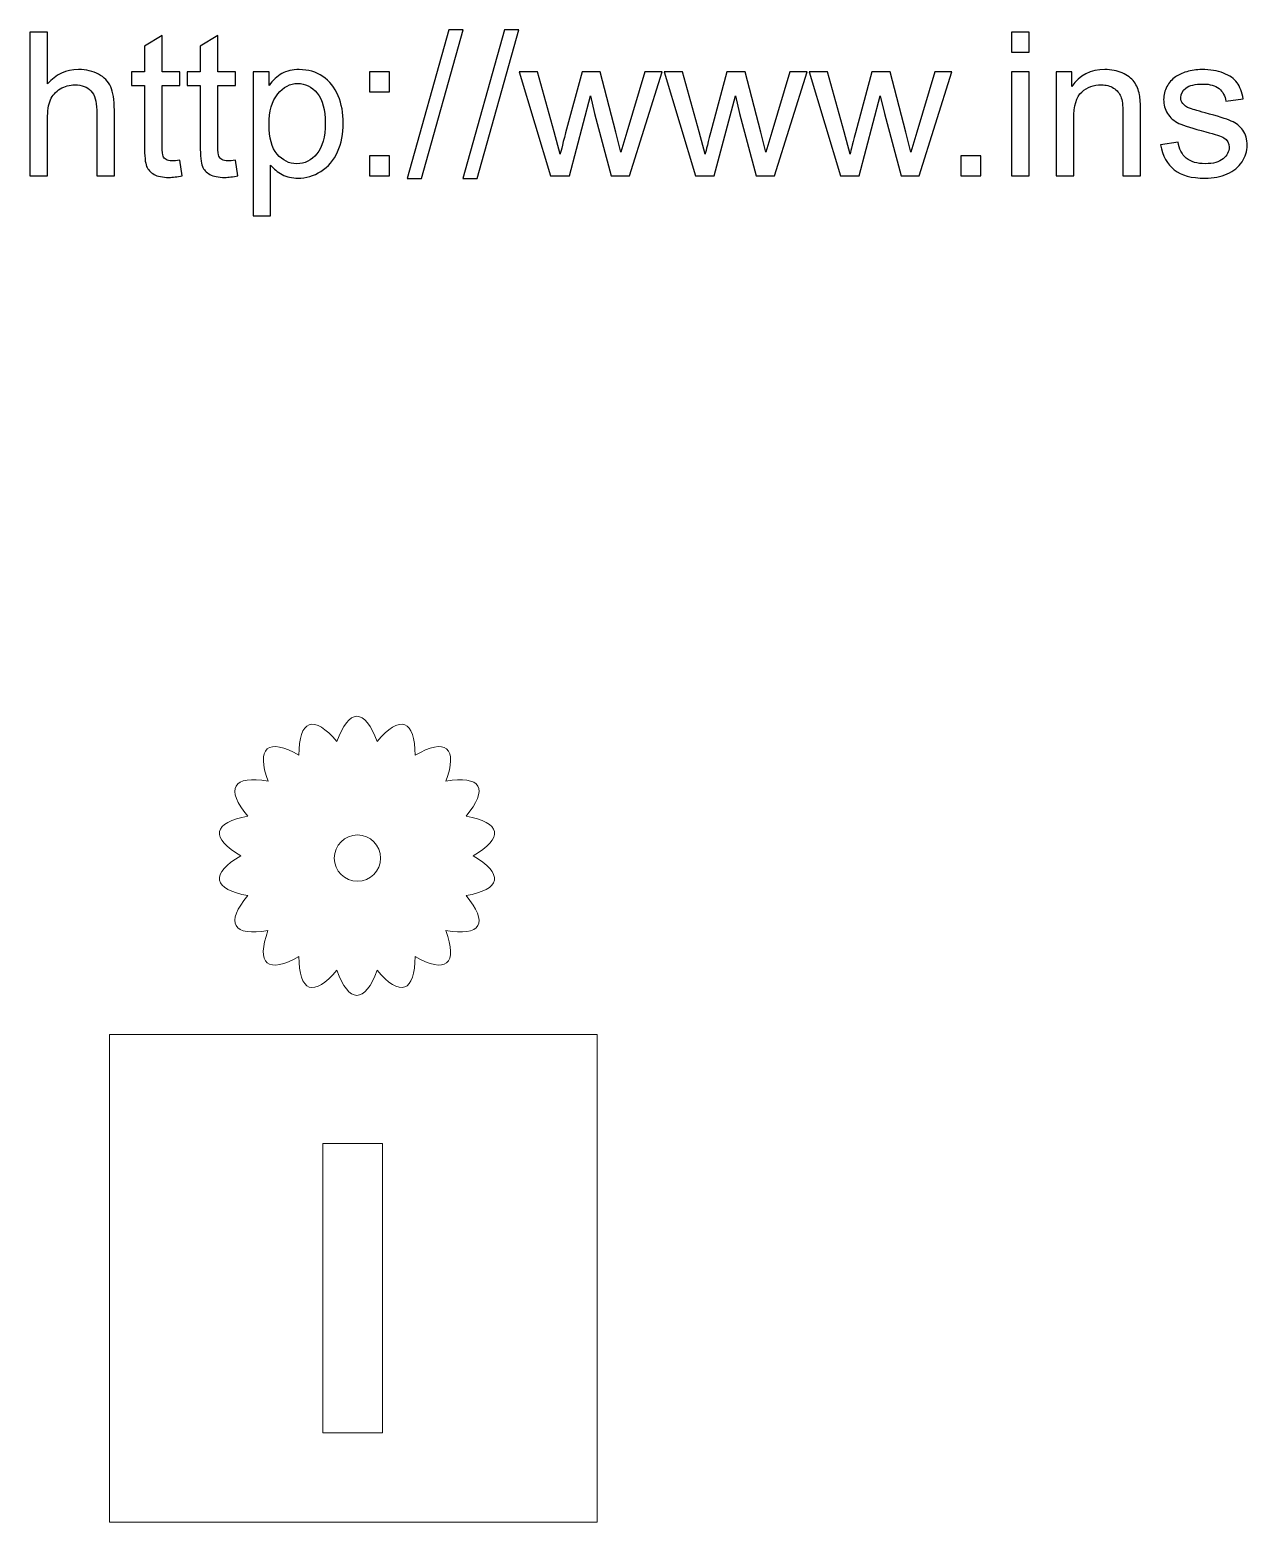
# Model space of a CAD drawing. Header units: centimetres. Extents: x -18.2 to 12.4, y -7.9 to 11.
# Drawn here: x -10.7 to -3.48, y 2.2 to 11.05 of the extents above; entities that cross this region are included whole.
import ezdxf

# ---------------------------------------------------------------- set-up
doc = ezdxf.new("R2010")
doc.units = ezdxf.units.CM
doc.header["$MEASUREMENT"] = 0
doc.layers.add('layer 1', color=7, linetype='Continuous')

msp = doc.modelspace()

# ---------------------------------------------------------------- linework, layer by layer
at = {"layer": 'layer 1', "color": 250}
for points, knots in [([(-10.69903, 10.18155), (-10.69903, 10.18155), (-10.69903, 11.03422), (-10.69903, 11.03422), (-10.69903, 11.03422), (-10.69903, 11.03422), (-10.59423, 11.03422), (-10.59423, 11.03422), (-10.59423, 11.03422), (-10.59423, 11.03422), (-10.59423, 10.72737), (-10.59423, 10.72737), (-10.59423, 10.72737), (-10.54561, 10.78433), (-10.48428, 10.81272), (-10.41005, 10.81272), (-10.41005, 10.81272), (-10.36459, 10.81272), (-10.3251, 10.80378), (-10.29135, 10.78572), (-10.29135, 10.78572), (-10.25781, 10.76766), (-10.23379, 10.74285), (-10.21931, 10.71109), (-10.21931, 10.71109), (-10.20482, 10.67934), (-10.19767, 10.63309), (-10.19767, 10.57275), (-10.19767, 10.57275), (-10.19767, 10.57275), (-10.19767, 10.18155), (-10.19767, 10.18155), (-10.19767, 10.18155), (-10.19767, 10.18155), (-10.30247, 10.18155), (-10.30247, 10.18155), (-10.30247, 10.18155), (-10.30247, 10.18155), (-10.30247, 10.57236), (-10.30247, 10.57236), (-10.30247, 10.57236), (-10.30247, 10.62456), (-10.31378, 10.66267), (-10.33621, 10.68648), (-10.33621, 10.68648), (-10.35884, 10.7103), (-10.39059, 10.72221), (-10.43188, 10.72221), (-10.43188, 10.72221), (-10.46264, 10.72221), (-10.49162, 10.71427), (-10.51881, 10.69819), (-10.51881, 10.69819), (-10.546, 10.68212), (-10.56526, 10.66028), (-10.57697, 10.6327), (-10.57697, 10.6327), (-10.58848, 10.6053), (-10.59423, 10.5674), (-10.59423, 10.51897), (-10.59423, 10.51897), (-10.59423, 10.51897), (-10.59423, 10.18155), (-10.59423, 10.18155), (-10.59423, 10.18155), (-10.59423, 10.18155), (-10.69903, 10.18155), (-10.69903, 10.18155)], [0, 0, 0, 0, 0.0555556, 0.0555556, 0.0555556, 0.0555556, 0.1111111, 0.1111111, 0.1111111, 0.1111111, 0.1666667, 0.1666667, 0.1666667, 0.1666667, 0.2222222, 0.2222222, 0.2222222, 0.2222222, 0.2777778, 0.2777778, 0.2777778, 0.2777778, 0.3333333, 0.3333333, 0.3333333, 0.3333333, 0.3888889, 0.3888889, 0.3888889, 0.3888889, 0.4444444, 0.4444444, 0.4444444, 0.4444444, 0.5, 0.5, 0.5, 0.5, 0.5555556, 0.5555556, 0.5555556, 0.5555556, 0.6111111, 0.6111111, 0.6111111, 0.6111111, 0.6666667, 0.6666667, 0.6666667, 0.6666667, 0.7222222, 0.7222222, 0.7222222, 0.7222222, 0.7777778, 0.7777778, 0.7777778, 0.7777778, 0.8333333, 0.8333333, 0.8333333, 0.8333333, 0.8888889, 0.8888889, 0.8888889, 0.8888889, 1, 1, 1, 1]), ([(-9.80924, 10.27503), (-9.80924, 10.27503), (-9.79495, 10.18254), (-9.79495, 10.18254), (-9.79495, 10.18254), (-9.82433, 10.17639), (-9.85073, 10.17321), (-9.87375, 10.17321), (-9.87375, 10.17321), (-9.91166, 10.17321), (-9.94103, 10.17917), (-9.96207, 10.19128), (-9.96207, 10.19128), (-9.98291, 10.20338), (-9.9976, 10.21906), (-10.00614, 10.23871), (-10.00614, 10.23871), (-10.01467, 10.25836), (-10.01884, 10.29965), (-10.01884, 10.36256), (-10.01884, 10.36256), (-10.01884, 10.36256), (-10.01884, 10.71864), (-10.01884, 10.71864), (-10.01884, 10.71864), (-10.01884, 10.71864), (-10.09625, 10.71864), (-10.09625, 10.71864), (-10.09625, 10.71864), (-10.09625, 10.71864), (-10.09625, 10.79962), (-10.09625, 10.79962), (-10.09625, 10.79962), (-10.09625, 10.79962), (-10.01884, 10.79962), (-10.01884, 10.79962), (-10.01884, 10.79962), (-10.01884, 10.79962), (-10.01884, 10.95245), (-10.01884, 10.95245), (-10.01884, 10.95245), (-10.01884, 10.95245), (-9.91404, 11.01536), (-9.91404, 11.01536), (-9.91404, 11.01536), (-9.91404, 11.01536), (-9.91404, 10.79962), (-9.91404, 10.79962), (-9.91404, 10.79962), (-9.91404, 10.79962), (-9.80924, 10.79962), (-9.80924, 10.79962), (-9.80924, 10.79962), (-9.80924, 10.79962), (-9.80924, 10.71864), (-9.80924, 10.71864), (-9.80924, 10.71864), (-9.80924, 10.71864), (-9.91404, 10.71864), (-9.91404, 10.71864), (-9.91404, 10.71864), (-9.91404, 10.71864), (-9.91404, 10.35661), (-9.91404, 10.35661), (-9.91404, 10.35661), (-9.91404, 10.32664), (-9.91225, 10.30739), (-9.90848, 10.29885), (-9.90848, 10.29885), (-9.90491, 10.29032), (-9.89896, 10.28357), (-9.89062, 10.27841), (-9.89062, 10.27841), (-9.88228, 10.27345), (-9.87038, 10.27087), (-9.85489, 10.27087), (-9.85489, 10.27087), (-9.84338, 10.27087), (-9.8281, 10.27226), (-9.80924, 10.27503)], [0, 0, 0, 0, 0.047619, 0.047619, 0.047619, 0.047619, 0.0952381, 0.0952381, 0.0952381, 0.0952381, 0.1428571, 0.1428571, 0.1428571, 0.1428571, 0.1904762, 0.1904762, 0.1904762, 0.1904762, 0.2380952, 0.2380952, 0.2380952, 0.2380952, 0.2857143, 0.2857143, 0.2857143, 0.2857143, 0.3333333, 0.3333333, 0.3333333, 0.3333333, 0.3809524, 0.3809524, 0.3809524, 0.3809524, 0.4285714, 0.4285714, 0.4285714, 0.4285714, 0.4761905, 0.4761905, 0.4761905, 0.4761905, 0.5238095, 0.5238095, 0.5238095, 0.5238095, 0.5714286, 0.5714286, 0.5714286, 0.5714286, 0.6190476, 0.6190476, 0.6190476, 0.6190476, 0.6666667, 0.6666667, 0.6666667, 0.6666667, 0.7142857, 0.7142857, 0.7142857, 0.7142857, 0.7619048, 0.7619048, 0.7619048, 0.7619048, 0.8095238, 0.8095238, 0.8095238, 0.8095238, 0.8571429, 0.8571429, 0.8571429, 0.8571429, 0.9047619, 0.9047619, 0.9047619, 0.9047619, 1, 1, 1, 1]), ([(-9.47837, 10.27503), (-9.47837, 10.27503), (-9.46408, 10.18254), (-9.46408, 10.18254), (-9.46408, 10.18254), (-9.49346, 10.17639), (-9.51986, 10.17321), (-9.54288, 10.17321), (-9.54288, 10.17321), (-9.58079, 10.17321), (-9.61016, 10.17917), (-9.6312, 10.19128), (-9.6312, 10.19128), (-9.65204, 10.20338), (-9.66673, 10.21906), (-9.67527, 10.23871), (-9.67527, 10.23871), (-9.6838, 10.25836), (-9.68797, 10.29965), (-9.68797, 10.36256), (-9.68797, 10.36256), (-9.68797, 10.36256), (-9.68797, 10.71864), (-9.68797, 10.71864), (-9.68797, 10.71864), (-9.68797, 10.71864), (-9.76538, 10.71864), (-9.76538, 10.71864), (-9.76538, 10.71864), (-9.76538, 10.71864), (-9.76538, 10.79962), (-9.76538, 10.79962), (-9.76538, 10.79962), (-9.76538, 10.79962), (-9.68797, 10.79962), (-9.68797, 10.79962), (-9.68797, 10.79962), (-9.68797, 10.79962), (-9.68797, 10.95245), (-9.68797, 10.95245), (-9.68797, 10.95245), (-9.68797, 10.95245), (-9.58317, 11.01536), (-9.58317, 11.01536), (-9.58317, 11.01536), (-9.58317, 11.01536), (-9.58317, 10.79962), (-9.58317, 10.79962), (-9.58317, 10.79962), (-9.58317, 10.79962), (-9.47837, 10.79962), (-9.47837, 10.79962), (-9.47837, 10.79962), (-9.47837, 10.79962), (-9.47837, 10.71864), (-9.47837, 10.71864), (-9.47837, 10.71864), (-9.47837, 10.71864), (-9.58317, 10.71864), (-9.58317, 10.71864), (-9.58317, 10.71864), (-9.58317, 10.71864), (-9.58317, 10.35661), (-9.58317, 10.35661), (-9.58317, 10.35661), (-9.58317, 10.32664), (-9.58138, 10.30739), (-9.57761, 10.29885), (-9.57761, 10.29885), (-9.57404, 10.29032), (-9.56809, 10.28357), (-9.55975, 10.27841), (-9.55975, 10.27841), (-9.55141, 10.27345), (-9.53951, 10.27087), (-9.52402, 10.27087), (-9.52402, 10.27087), (-9.51251, 10.27087), (-9.49723, 10.27226), (-9.47837, 10.27503)], [0, 0, 0, 0, 0.047619, 0.047619, 0.047619, 0.047619, 0.0952381, 0.0952381, 0.0952381, 0.0952381, 0.1428571, 0.1428571, 0.1428571, 0.1428571, 0.1904762, 0.1904762, 0.1904762, 0.1904762, 0.2380952, 0.2380952, 0.2380952, 0.2380952, 0.2857143, 0.2857143, 0.2857143, 0.2857143, 0.3333333, 0.3333333, 0.3333333, 0.3333333, 0.3809524, 0.3809524, 0.3809524, 0.3809524, 0.4285714, 0.4285714, 0.4285714, 0.4285714, 0.4761905, 0.4761905, 0.4761905, 0.4761905, 0.5238095, 0.5238095, 0.5238095, 0.5238095, 0.5714286, 0.5714286, 0.5714286, 0.5714286, 0.6190476, 0.6190476, 0.6190476, 0.6190476, 0.6666667, 0.6666667, 0.6666667, 0.6666667, 0.7142857, 0.7142857, 0.7142857, 0.7142857, 0.7619048, 0.7619048, 0.7619048, 0.7619048, 0.8095238, 0.8095238, 0.8095238, 0.8095238, 0.8571429, 0.8571429, 0.8571429, 0.8571429, 0.9047619, 0.9047619, 0.9047619, 0.9047619, 1, 1, 1, 1]), ([(-8.46036, 10.16726), (-8.46036, 10.16726), (-8.21266, 11.04851), (-8.21266, 11.04851), (-8.21266, 11.04851), (-8.21266, 11.04851), (-8.1283, 11.04851), (-8.1283, 11.04851), (-8.1283, 11.04851), (-8.1283, 11.04851), (-8.37601, 10.16726), (-8.37601, 10.16726), (-8.37601, 10.16726), (-8.37601, 10.16726), (-8.46036, 10.16726), (-8.46036, 10.16726)], [0, 0, 0, 0, 0.2, 0.2, 0.2, 0.2, 0.4, 0.4, 0.4, 0.4, 0.6, 0.6, 0.6, 0.6, 1, 1, 1, 1]), ([(-8.12949, 10.16726), (-8.12949, 10.16726), (-7.88179, 11.04851), (-7.88179, 11.04851), (-7.88179, 11.04851), (-7.88179, 11.04851), (-7.79743, 11.04851), (-7.79743, 11.04851), (-7.79743, 11.04851), (-7.79743, 11.04851), (-8.04514, 10.16726), (-8.04514, 10.16726), (-8.04514, 10.16726), (-8.04514, 10.16726), (-8.12949, 10.16726), (-8.12949, 10.16726)], [0, 0, 0, 0, 0.2, 0.2, 0.2, 0.2, 0.4, 0.4, 0.4, 0.4, 0.6, 0.6, 0.6, 0.6, 1, 1, 1, 1]), ([(-4.87481, 10.91513), (-4.87481, 10.91513), (-4.87481, 11.03422), (-4.87481, 11.03422), (-4.87481, 11.03422), (-4.87481, 11.03422), (-4.77001, 11.03422), (-4.77001, 11.03422), (-4.77001, 11.03422), (-4.77001, 11.03422), (-4.77001, 10.91513), (-4.77001, 10.91513), (-4.77001, 10.91513), (-4.77001, 10.91513), (-4.87481, 10.91513), (-4.87481, 10.91513)], [0, 0, 0, 0, 0.2, 0.2, 0.2, 0.2, 0.4, 0.4, 0.4, 0.4, 0.6, 0.6, 0.6, 0.6, 1, 1, 1, 1]), ([(-9.37496, 9.94456), (-9.37496, 9.94456), (-9.37496, 10.79962), (-9.37496, 10.79962), (-9.37496, 10.79962), (-9.37496, 10.79962), (-9.27969, 10.79962), (-9.27969, 10.79962), (-9.27969, 10.79962), (-9.27969, 10.79962), (-9.27969, 10.71844), (-9.27969, 10.71844), (-9.27969, 10.71844), (-9.25726, 10.7498), (-9.23186, 10.77342), (-9.20348, 10.7891), (-9.20348, 10.7891), (-9.17529, 10.80478), (-9.14095, 10.81272), (-9.10066, 10.81272), (-9.10066, 10.81272), (-9.04787, 10.81272), (-9.00142, 10.79922), (-8.96113, 10.77203), (-8.96113, 10.77203), (-8.92084, 10.74503), (-8.89047, 10.70673), (-8.86983, 10.65751), (-8.86983, 10.65751), (-8.84939, 10.60808), (-8.83907, 10.5541), (-8.83907, 10.49515), (-8.83907, 10.49515), (-8.83907, 10.43223), (-8.85038, 10.37546), (-8.87301, 10.32485), (-8.87301, 10.32485), (-8.89563, 10.27444), (-8.92858, 10.23574), (-8.97185, 10.20874), (-8.97185, 10.20874), (-9.01492, 10.18195), (-9.06037, 10.16845), (-9.10801, 10.16845), (-9.10801, 10.16845), (-9.14294, 10.16845), (-9.1743, 10.17579), (-9.20189, 10.19048), (-9.20189, 10.19048), (-9.22967, 10.20517), (-9.2523, 10.22363), (-9.27016, 10.24606), (-9.27016, 10.24606), (-9.27016, 10.24606), (-9.27016, 9.94456), (-9.27016, 9.94456), (-9.27016, 9.94456), (-9.27016, 9.94456), (-9.37496, 9.94456), (-9.37496, 9.94456)], [0, 0, 0, 0, 0.0625, 0.0625, 0.0625, 0.0625, 0.125, 0.125, 0.125, 0.125, 0.1875, 0.1875, 0.1875, 0.1875, 0.25, 0.25, 0.25, 0.25, 0.3125, 0.3125, 0.3125, 0.3125, 0.375, 0.375, 0.375, 0.375, 0.4375, 0.4375, 0.4375, 0.4375, 0.5, 0.5, 0.5, 0.5, 0.5625, 0.5625, 0.5625, 0.5625, 0.625, 0.625, 0.625, 0.625, 0.6875, 0.6875, 0.6875, 0.6875, 0.75, 0.75, 0.75, 0.75, 0.8125, 0.8125, 0.8125, 0.8125, 0.875, 0.875, 0.875, 0.875, 1, 1, 1, 1]), ([(-4.61024, 10.18155), (-4.61024, 10.18155), (-4.61024, 10.79962), (-4.61024, 10.79962), (-4.61024, 10.79962), (-4.61024, 10.79962), (-4.51616, 10.79962), (-4.51616, 10.79962), (-4.51616, 10.79962), (-4.51616, 10.79962), (-4.51616, 10.71189), (-4.51616, 10.71189), (-4.51616, 10.71189), (-4.47091, 10.77917), (-4.40541, 10.81272), (-4.31987, 10.81272), (-4.31987, 10.81272), (-4.28255, 10.81272), (-4.24841, 10.80597), (-4.21725, 10.79267), (-4.21725, 10.79267), (-4.18609, 10.77937), (-4.16267, 10.76171), (-4.14719, 10.74007), (-4.14719, 10.74007), (-4.13171, 10.71844), (-4.12079, 10.69264), (-4.11464, 10.66286), (-4.11464, 10.66286), (-4.11087, 10.64341), (-4.10888, 10.60947), (-4.10888, 10.56104), (-4.10888, 10.56104), (-4.10888, 10.56104), (-4.10888, 10.18155), (-4.10888, 10.18155), (-4.10888, 10.18155), (-4.10888, 10.18155), (-4.21368, 10.18155), (-4.21368, 10.18155), (-4.21368, 10.18155), (-4.21368, 10.18155), (-4.21368, 10.55707), (-4.21368, 10.55707), (-4.21368, 10.55707), (-4.21368, 10.59975), (-4.21765, 10.6317), (-4.22579, 10.65274), (-4.22579, 10.65274), (-4.23392, 10.67378), (-4.24841, 10.69065), (-4.26905, 10.70335), (-4.26905, 10.70335), (-4.2897, 10.71586), (-4.31411, 10.72221), (-4.3419, 10.72221), (-4.3419, 10.72221), (-4.38636, 10.72221), (-4.42466, 10.70812), (-4.45702, 10.67973), (-4.45702, 10.67973), (-4.48937, 10.65155), (-4.50544, 10.59776), (-4.50544, 10.51877), (-4.50544, 10.51877), (-4.50544, 10.51877), (-4.50544, 10.18155), (-4.50544, 10.18155), (-4.50544, 10.18155), (-4.50544, 10.18155), (-4.61024, 10.18155), (-4.61024, 10.18155)], [0, 0, 0, 0, 0.0526316, 0.0526316, 0.0526316, 0.0526316, 0.1052632, 0.1052632, 0.1052632, 0.1052632, 0.1578947, 0.1578947, 0.1578947, 0.1578947, 0.2105263, 0.2105263, 0.2105263, 0.2105263, 0.2631579, 0.2631579, 0.2631579, 0.2631579, 0.3157895, 0.3157895, 0.3157895, 0.3157895, 0.3684211, 0.3684211, 0.3684211, 0.3684211, 0.4210526, 0.4210526, 0.4210526, 0.4210526, 0.4736842, 0.4736842, 0.4736842, 0.4736842, 0.5263158, 0.5263158, 0.5263158, 0.5263158, 0.5789474, 0.5789474, 0.5789474, 0.5789474, 0.6315789, 0.6315789, 0.6315789, 0.6315789, 0.6842105, 0.6842105, 0.6842105, 0.6842105, 0.7368421, 0.7368421, 0.7368421, 0.7368421, 0.7894737, 0.7894737, 0.7894737, 0.7894737, 0.8421053, 0.8421053, 0.8421053, 0.8421053, 0.8947368, 0.8947368, 0.8947368, 0.8947368, 1, 1, 1, 1]), ([(-3.98959, 10.36614), (-3.98959, 10.36614), (-3.88599, 10.38281), (-3.88599, 10.38281), (-3.88599, 10.38281), (-3.88023, 10.34133), (-3.86395, 10.30957), (-3.83736, 10.28734), (-3.83736, 10.28734), (-3.81076, 10.26531), (-3.77345, 10.25419), (-3.72581, 10.25419), (-3.72581, 10.25419), (-3.67758, 10.25419), (-3.64186, 10.26392), (-3.61844, 10.28357), (-3.61844, 10.28357), (-3.59521, 10.30302), (-3.5835, 10.32604), (-3.5835, 10.35244), (-3.5835, 10.35244), (-3.5835, 10.37606), (-3.59402, 10.39472), (-3.61486, 10.40821), (-3.61486, 10.40821), (-3.62955, 10.41754), (-3.66528, 10.42925), (-3.72204, 10.44374), (-3.72204, 10.44374), (-3.79865, 10.46299), (-3.85165, 10.47967), (-3.88142, 10.49376), (-3.88142, 10.49376), (-3.91099, 10.50805), (-3.93342, 10.5275), (-3.94871, 10.55251), (-3.94871, 10.55251), (-3.96399, 10.57732), (-3.97173, 10.60491), (-3.97173, 10.63508), (-3.97173, 10.63508), (-3.97173, 10.66267), (-3.96538, 10.68807), (-3.95287, 10.71149), (-3.95287, 10.71149), (-3.94017, 10.73491), (-3.9231, 10.75436), (-3.90147, 10.76984), (-3.90147, 10.76984), (-3.88519, 10.78175), (-3.86296, 10.79188), (-3.83498, 10.80021), (-3.83498, 10.80021), (-3.80679, 10.80855), (-3.77682, 10.81272), (-3.74467, 10.81272), (-3.74467, 10.81272), (-3.69624, 10.81272), (-3.65376, 10.80577), (-3.61724, 10.79168), (-3.61724, 10.79168), (-3.58053, 10.77778), (-3.55353, 10.75873), (-3.53607, 10.73491), (-3.53607, 10.73491), (-3.5188, 10.7109), (-3.50669, 10.67894), (-3.50014, 10.63885), (-3.50014, 10.63885), (-3.50014, 10.63885), (-3.60256, 10.62456), (-3.60256, 10.62456), (-3.60256, 10.62456), (-3.60712, 10.65671), (-3.62062, 10.68192), (-3.64285, 10.69998), (-3.64285, 10.69998), (-3.66508, 10.71804), (-3.69644, 10.72697), (-3.73713, 10.72697), (-3.73713, 10.72697), (-3.78496, 10.72697), (-3.8193, 10.71903), (-3.83974, 10.70316), (-3.83974, 10.70316), (-3.86018, 10.68728), (-3.8705, 10.66862), (-3.8705, 10.64738), (-3.8705, 10.64738), (-3.8705, 10.63389), (-3.86634, 10.62158), (-3.8578, 10.61066), (-3.8578, 10.61066), (-3.84927, 10.59955), (-3.83597, 10.59022), (-3.81771, 10.58288), (-3.81771, 10.58288), (-3.80719, 10.57891), (-3.77662, 10.56998), (-3.72542, 10.55608), (-3.72542, 10.55608), (-3.65158, 10.53643), (-3.59998, 10.52016), (-3.5706, 10.50765), (-3.5706, 10.50765), (-3.54123, 10.49515), (-3.5182, 10.47669), (-3.50153, 10.45287), (-3.50153, 10.45287), (-3.48466, 10.42886), (-3.47632, 10.39908), (-3.47632, 10.36336), (-3.47632, 10.36336), (-3.47632, 10.32862), (-3.48645, 10.29587), (-3.50689, 10.26511), (-3.50689, 10.26511), (-3.52733, 10.23435), (-3.55671, 10.21053), (-3.59501, 10.19366), (-3.59501, 10.19366), (-3.63352, 10.17679), (-3.67699, 10.16845), (-3.72542, 10.16845), (-3.72542, 10.16845), (-3.8056, 10.16845), (-3.86693, 10.18512), (-3.90901, 10.21827), (-3.90901, 10.21827), (-3.95109, 10.25161), (-3.97788, 10.30084), (-3.98959, 10.36614)], [0, 0, 0, 0, 0.0294118, 0.0294118, 0.0294118, 0.0294118, 0.0588235, 0.0588235, 0.0588235, 0.0588235, 0.0882353, 0.0882353, 0.0882353, 0.0882353, 0.1176471, 0.1176471, 0.1176471, 0.1176471, 0.1470588, 0.1470588, 0.1470588, 0.1470588, 0.1764706, 0.1764706, 0.1764706, 0.1764706, 0.2058824, 0.2058824, 0.2058824, 0.2058824, 0.2352941, 0.2352941, 0.2352941, 0.2352941, 0.2647059, 0.2647059, 0.2647059, 0.2647059, 0.2941176, 0.2941176, 0.2941176, 0.2941176, 0.3235294, 0.3235294, 0.3235294, 0.3235294, 0.3529412, 0.3529412, 0.3529412, 0.3529412, 0.3823529, 0.3823529, 0.3823529, 0.3823529, 0.4117647, 0.4117647, 0.4117647, 0.4117647, 0.4411765, 0.4411765, 0.4411765, 0.4411765, 0.4705882, 0.4705882, 0.4705882, 0.4705882, 0.5, 0.5, 0.5, 0.5, 0.5294118, 0.5294118, 0.5294118, 0.5294118, 0.5588235, 0.5588235, 0.5588235, 0.5588235, 0.5882353, 0.5882353, 0.5882353, 0.5882353, 0.6176471, 0.6176471, 0.6176471, 0.6176471, 0.6470588, 0.6470588, 0.6470588, 0.6470588, 0.6764706, 0.6764706, 0.6764706, 0.6764706, 0.7058824, 0.7058824, 0.7058824, 0.7058824, 0.7352941, 0.7352941, 0.7352941, 0.7352941, 0.7647059, 0.7647059, 0.7647059, 0.7647059, 0.7941176, 0.7941176, 0.7941176, 0.7941176, 0.8235294, 0.8235294, 0.8235294, 0.8235294, 0.8529412, 0.8529412, 0.8529412, 0.8529412, 0.8823529, 0.8823529, 0.8823529, 0.8823529, 0.9117647, 0.9117647, 0.9117647, 0.9117647, 0.9411765, 0.9411765, 0.9411765, 0.9411765, 1, 1, 1, 1]), ([(-9.27969, 10.48681), (-9.27969, 10.40762), (-9.26361, 10.34907), (-9.23166, 10.31116), (-9.23166, 10.31116), (-9.19951, 10.27325), (-9.1606, 10.25419), (-9.11495, 10.25419), (-9.11495, 10.25419), (-9.06851, 10.25419), (-9.02881, 10.27384), (-8.99587, 10.31314), (-8.99587, 10.31314), (-8.96272, 10.35244), (-8.94625, 10.41318), (-8.94625, 10.49555), (-8.94625, 10.49555), (-8.94625, 10.57414), (-8.96232, 10.63289), (-8.99467, 10.67199), (-8.99467, 10.67199), (-9.02703, 10.71109), (-9.06553, 10.73055), (-9.11039, 10.73055), (-9.11039, 10.73055), (-9.15485, 10.73055), (-9.19415, 10.70971), (-9.22829, 10.66822), (-9.22829, 10.66822), (-9.26262, 10.62654), (-9.27969, 10.5662), (-9.27969, 10.48681)], [0, 0, 0, 0, 0.1111111, 0.1111111, 0.1111111, 0.1111111, 0.2222222, 0.2222222, 0.2222222, 0.2222222, 0.3333333, 0.3333333, 0.3333333, 0.3333333, 0.4444444, 0.4444444, 0.4444444, 0.4444444, 0.5555556, 0.5555556, 0.5555556, 0.5555556, 0.6666667, 0.6666667, 0.6666667, 0.6666667, 0.7777778, 0.7777778, 0.7777778, 0.7777778, 1, 1, 1, 1]), ([(-8.68405, 10.68053), (-8.68405, 10.68053), (-8.68405, 10.79962), (-8.68405, 10.79962), (-8.68405, 10.79962), (-8.68405, 10.79962), (-8.56496, 10.79962), (-8.56496, 10.79962), (-8.56496, 10.79962), (-8.56496, 10.79962), (-8.56496, 10.68053), (-8.56496, 10.68053), (-8.56496, 10.68053), (-8.56496, 10.68053), (-8.68405, 10.68053), (-8.68405, 10.68053)], [0, 0, 0, 0, 0.2, 0.2, 0.2, 0.2, 0.4, 0.4, 0.4, 0.4, 0.6, 0.6, 0.6, 0.6, 1, 1, 1, 1]), ([(-7.60887, 10.18155), (-7.60887, 10.18155), (-7.79564, 10.79962), (-7.79564, 10.79962), (-7.79564, 10.79962), (-7.79564, 10.79962), (-7.68608, 10.79962), (-7.68608, 10.79962), (-7.68608, 10.79962), (-7.68608, 10.79962), (-7.58744, 10.44295), (-7.58744, 10.44295), (-7.58744, 10.44295), (-7.58744, 10.44295), (-7.5525, 10.31017), (-7.5525, 10.31017), (-7.5525, 10.31017), (-7.55112, 10.31671), (-7.5404, 10.35919), (-7.52055, 10.43759), (-7.52055, 10.43759), (-7.52055, 10.43759), (-7.4227, 10.79962), (-7.4227, 10.79962), (-7.4227, 10.79962), (-7.4227, 10.79962), (-7.31532, 10.79962), (-7.31532, 10.79962), (-7.31532, 10.79962), (-7.31532, 10.79962), (-7.22223, 10.44076), (-7.22223, 10.44076), (-7.22223, 10.44076), (-7.22223, 10.44076), (-7.19187, 10.32307), (-7.19187, 10.32307), (-7.19187, 10.32307), (-7.19187, 10.32307), (-7.15634, 10.44235), (-7.15634, 10.44235), (-7.15634, 10.44235), (-7.15634, 10.44235), (-7.04956, 10.79962), (-7.04956, 10.79962), (-7.04956, 10.79962), (-7.04956, 10.79962), (-6.94774, 10.79962), (-6.94774, 10.79962), (-6.94774, 10.79962), (-6.94774, 10.79962), (-7.14165, 10.18155), (-7.14165, 10.18155), (-7.14165, 10.18155), (-7.14165, 10.18155), (-7.25002, 10.18155), (-7.25002, 10.18155), (-7.25002, 10.18155), (-7.25002, 10.18155), (-7.34807, 10.55132), (-7.34807, 10.55132), (-7.34807, 10.55132), (-7.34807, 10.55132), (-7.37288, 10.65711), (-7.37288, 10.65711), (-7.37288, 10.65711), (-7.37288, 10.65711), (-7.49792, 10.18155), (-7.49792, 10.18155), (-7.49792, 10.18155), (-7.49792, 10.18155), (-7.60887, 10.18155), (-7.60887, 10.18155)], [0, 0, 0, 0, 0.0526316, 0.0526316, 0.0526316, 0.0526316, 0.1052632, 0.1052632, 0.1052632, 0.1052632, 0.1578947, 0.1578947, 0.1578947, 0.1578947, 0.2105263, 0.2105263, 0.2105263, 0.2105263, 0.2631579, 0.2631579, 0.2631579, 0.2631579, 0.3157895, 0.3157895, 0.3157895, 0.3157895, 0.3684211, 0.3684211, 0.3684211, 0.3684211, 0.4210526, 0.4210526, 0.4210526, 0.4210526, 0.4736842, 0.4736842, 0.4736842, 0.4736842, 0.5263158, 0.5263158, 0.5263158, 0.5263158, 0.5789474, 0.5789474, 0.5789474, 0.5789474, 0.6315789, 0.6315789, 0.6315789, 0.6315789, 0.6842105, 0.6842105, 0.6842105, 0.6842105, 0.7368421, 0.7368421, 0.7368421, 0.7368421, 0.7894737, 0.7894737, 0.7894737, 0.7894737, 0.8421053, 0.8421053, 0.8421053, 0.8421053, 0.8947368, 0.8947368, 0.8947368, 0.8947368, 1, 1, 1, 1]), ([(-6.74886, 10.18155), (-6.74886, 10.18155), (-6.93563, 10.79962), (-6.93563, 10.79962), (-6.93563, 10.79962), (-6.93563, 10.79962), (-6.82607, 10.79962), (-6.82607, 10.79962), (-6.82607, 10.79962), (-6.82607, 10.79962), (-6.72743, 10.44295), (-6.72743, 10.44295), (-6.72743, 10.44295), (-6.72743, 10.44295), (-6.69249, 10.31017), (-6.69249, 10.31017), (-6.69249, 10.31017), (-6.69111, 10.31671), (-6.68039, 10.35919), (-6.66054, 10.43759), (-6.66054, 10.43759), (-6.66054, 10.43759), (-6.56269, 10.79962), (-6.56269, 10.79962), (-6.56269, 10.79962), (-6.56269, 10.79962), (-6.45531, 10.79962), (-6.45531, 10.79962), (-6.45531, 10.79962), (-6.45531, 10.79962), (-6.36222, 10.44076), (-6.36222, 10.44076), (-6.36222, 10.44076), (-6.36222, 10.44076), (-6.33186, 10.32307), (-6.33186, 10.32307), (-6.33186, 10.32307), (-6.33186, 10.32307), (-6.29633, 10.44235), (-6.29633, 10.44235), (-6.29633, 10.44235), (-6.29633, 10.44235), (-6.18955, 10.79962), (-6.18955, 10.79962), (-6.18955, 10.79962), (-6.18955, 10.79962), (-6.08773, 10.79962), (-6.08773, 10.79962), (-6.08773, 10.79962), (-6.08773, 10.79962), (-6.28164, 10.18155), (-6.28164, 10.18155), (-6.28164, 10.18155), (-6.28164, 10.18155), (-6.39001, 10.18155), (-6.39001, 10.18155), (-6.39001, 10.18155), (-6.39001, 10.18155), (-6.48806, 10.55132), (-6.48806, 10.55132), (-6.48806, 10.55132), (-6.48806, 10.55132), (-6.51287, 10.65711), (-6.51287, 10.65711), (-6.51287, 10.65711), (-6.51287, 10.65711), (-6.63791, 10.18155), (-6.63791, 10.18155), (-6.63791, 10.18155), (-6.63791, 10.18155), (-6.74886, 10.18155), (-6.74886, 10.18155)], [0, 0, 0, 0, 0.0526316, 0.0526316, 0.0526316, 0.0526316, 0.1052632, 0.1052632, 0.1052632, 0.1052632, 0.1578947, 0.1578947, 0.1578947, 0.1578947, 0.2105263, 0.2105263, 0.2105263, 0.2105263, 0.2631579, 0.2631579, 0.2631579, 0.2631579, 0.3157895, 0.3157895, 0.3157895, 0.3157895, 0.3684211, 0.3684211, 0.3684211, 0.3684211, 0.4210526, 0.4210526, 0.4210526, 0.4210526, 0.4736842, 0.4736842, 0.4736842, 0.4736842, 0.5263158, 0.5263158, 0.5263158, 0.5263158, 0.5789474, 0.5789474, 0.5789474, 0.5789474, 0.6315789, 0.6315789, 0.6315789, 0.6315789, 0.6842105, 0.6842105, 0.6842105, 0.6842105, 0.7368421, 0.7368421, 0.7368421, 0.7368421, 0.7894737, 0.7894737, 0.7894737, 0.7894737, 0.8421053, 0.8421053, 0.8421053, 0.8421053, 0.8947368, 0.8947368, 0.8947368, 0.8947368, 1, 1, 1, 1]), ([(-5.88885, 10.18155), (-5.88885, 10.18155), (-6.07562, 10.79962), (-6.07562, 10.79962), (-6.07562, 10.79962), (-6.07562, 10.79962), (-5.96606, 10.79962), (-5.96606, 10.79962), (-5.96606, 10.79962), (-5.96606, 10.79962), (-5.86742, 10.44295), (-5.86742, 10.44295), (-5.86742, 10.44295), (-5.86742, 10.44295), (-5.83248, 10.31017), (-5.83248, 10.31017), (-5.83248, 10.31017), (-5.8311, 10.31671), (-5.82038, 10.35919), (-5.80053, 10.43759), (-5.80053, 10.43759), (-5.80053, 10.43759), (-5.70268, 10.79962), (-5.70268, 10.79962), (-5.70268, 10.79962), (-5.70268, 10.79962), (-5.5953, 10.79962), (-5.5953, 10.79962), (-5.5953, 10.79962), (-5.5953, 10.79962), (-5.50221, 10.44076), (-5.50221, 10.44076), (-5.50221, 10.44076), (-5.50221, 10.44076), (-5.47185, 10.32307), (-5.47185, 10.32307), (-5.47185, 10.32307), (-5.47185, 10.32307), (-5.43632, 10.44235), (-5.43632, 10.44235), (-5.43632, 10.44235), (-5.43632, 10.44235), (-5.32954, 10.79962), (-5.32954, 10.79962), (-5.32954, 10.79962), (-5.32954, 10.79962), (-5.22772, 10.79962), (-5.22772, 10.79962), (-5.22772, 10.79962), (-5.22772, 10.79962), (-5.42163, 10.18155), (-5.42163, 10.18155), (-5.42163, 10.18155), (-5.42163, 10.18155), (-5.53, 10.18155), (-5.53, 10.18155), (-5.53, 10.18155), (-5.53, 10.18155), (-5.62805, 10.55132), (-5.62805, 10.55132), (-5.62805, 10.55132), (-5.62805, 10.55132), (-5.65286, 10.65711), (-5.65286, 10.65711), (-5.65286, 10.65711), (-5.65286, 10.65711), (-5.7779, 10.18155), (-5.7779, 10.18155), (-5.7779, 10.18155), (-5.7779, 10.18155), (-5.88885, 10.18155), (-5.88885, 10.18155)], [0, 0, 0, 0, 0.0526316, 0.0526316, 0.0526316, 0.0526316, 0.1052632, 0.1052632, 0.1052632, 0.1052632, 0.1578947, 0.1578947, 0.1578947, 0.1578947, 0.2105263, 0.2105263, 0.2105263, 0.2105263, 0.2631579, 0.2631579, 0.2631579, 0.2631579, 0.3157895, 0.3157895, 0.3157895, 0.3157895, 0.3684211, 0.3684211, 0.3684211, 0.3684211, 0.4210526, 0.4210526, 0.4210526, 0.4210526, 0.4736842, 0.4736842, 0.4736842, 0.4736842, 0.5263158, 0.5263158, 0.5263158, 0.5263158, 0.5789474, 0.5789474, 0.5789474, 0.5789474, 0.6315789, 0.6315789, 0.6315789, 0.6315789, 0.6842105, 0.6842105, 0.6842105, 0.6842105, 0.7368421, 0.7368421, 0.7368421, 0.7368421, 0.7894737, 0.7894737, 0.7894737, 0.7894737, 0.8421053, 0.8421053, 0.8421053, 0.8421053, 0.8947368, 0.8947368, 0.8947368, 0.8947368, 1, 1, 1, 1]), ([(-4.87481, 10.18155), (-4.87481, 10.18155), (-4.87481, 10.79962), (-4.87481, 10.79962), (-4.87481, 10.79962), (-4.87481, 10.79962), (-4.77001, 10.79962), (-4.77001, 10.79962), (-4.77001, 10.79962), (-4.77001, 10.79962), (-4.77001, 10.18155), (-4.77001, 10.18155), (-4.77001, 10.18155), (-4.77001, 10.18155), (-4.87481, 10.18155), (-4.87481, 10.18155)], [0, 0, 0, 0, 0.2, 0.2, 0.2, 0.2, 0.4, 0.4, 0.4, 0.4, 0.6, 0.6, 0.6, 0.6, 1, 1, 1, 1]), ([(-8.68405, 10.18155), (-8.68405, 10.18155), (-8.68405, 10.30064), (-8.68405, 10.30064), (-8.68405, 10.30064), (-8.68405, 10.30064), (-8.56496, 10.30064), (-8.56496, 10.30064), (-8.56496, 10.30064), (-8.56496, 10.30064), (-8.56496, 10.18155), (-8.56496, 10.18155), (-8.56496, 10.18155), (-8.56496, 10.18155), (-8.68405, 10.18155), (-8.68405, 10.18155)], [0, 0, 0, 0, 0.2, 0.2, 0.2, 0.2, 0.4, 0.4, 0.4, 0.4, 0.6, 0.6, 0.6, 0.6, 1, 1, 1, 1]), ([(-5.17591, 10.18155), (-5.17591, 10.18155), (-5.17591, 10.30064), (-5.17591, 10.30064), (-5.17591, 10.30064), (-5.17591, 10.30064), (-5.05682, 10.30064), (-5.05682, 10.30064), (-5.05682, 10.30064), (-5.05682, 10.30064), (-5.05682, 10.18155), (-5.05682, 10.18155), (-5.05682, 10.18155), (-5.05682, 10.18155), (-5.17591, 10.18155), (-5.17591, 10.18155)], [0, 0, 0, 0, 0.2, 0.2, 0.2, 0.2, 0.4, 0.4, 0.4, 0.4, 0.6, 0.6, 0.6, 0.6, 1, 1, 1, 1])]:
    msp.add_open_spline(points, degree=3, knots=knots, dxfattribs=at)
at = {"layer": 'layer 1', "lineweight": 15}
for points, knots in [([(-8.75814, 6.97586), (-8.80088, 6.97555), (-8.84261, 6.92339), (-8.87765, 6.82657), (-8.87765, 6.82657), (-8.94382, 6.90568), (-9.00105, 6.94045), (-9.04133, 6.9259), (-9.04133, 6.9259), (-9.08137, 6.91101), (-9.10271, 6.84763), (-9.10252, 6.74476), (-9.10252, 6.74476), (-9.19177, 6.79647), (-9.25741, 6.8096), (-9.2903, 6.78213), (-9.2903, 6.78213), (-9.32283, 6.75445), (-9.32116, 6.68751), (-9.2858, 6.59091), (-9.2858, 6.59091), (-9.3875, 6.6091), (-9.45358, 6.59895), (-9.4751, 6.56188), (-9.4751, 6.56188), (-9.49621, 6.52471), (-9.47191, 6.46249), (-9.40557, 6.38374), (-9.40557, 6.38374), (-9.50717, 6.36602), (-9.5659, 6.33389), (-9.57343, 6.29173), (-9.57343, 6.29173), (-9.58055, 6.24961), (-9.53624, 6.19942), (-9.44706, 6.14815), (-9.44706, 6.14815), (-9.53667, 6.09668), (-9.58077, 6.04642), (-9.57342, 6.0042), (-9.57342, 6.0042), (-9.5657, 5.96214), (-9.50699, 5.93012), (-9.40555, 5.91244), (-9.40555, 5.91244), (-9.47209, 5.83352), (-9.49641, 5.77114), (-9.47508, 5.734), (-9.47508, 5.734), (-9.45347, 5.69716), (-9.38733, 5.68713), (-9.28597, 5.70522), (-9.28597, 5.70522), (-9.32147, 5.60828), (-9.32303, 5.54138), (-9.29027, 5.51375), (-9.29027, 5.51375), (-9.25734, 5.48652), (-9.1917, 5.49978), (-9.10271, 5.55138), (-9.10271, 5.55138), (-9.10297, 5.44817), (-9.08148, 5.38474), (-9.04127, 5.37), (-9.04127, 5.37), (-9.00101, 5.35567), (-8.94394, 5.39051), (-8.87791, 5.46951), (-8.87791, 5.46951), (-8.84281, 5.37248), (-8.80095, 5.32022), (-8.75812, 5.32012), (-8.75812, 5.32012), (-8.71539, 5.32042), (-8.67366, 5.37258), (-8.63862, 5.4694), (-8.63862, 5.4694), (-8.57244, 5.39025), (-8.51523, 5.35546), (-8.47495, 5.37002), (-8.47495, 5.37002), (-8.43487, 5.38493), (-8.41353, 5.4483), (-8.41372, 5.55127), (-8.41372, 5.55127), (-8.32448, 5.49946), (-8.25886, 5.48631), (-8.22599, 5.51376), (-8.22599, 5.51376), (-8.19342, 5.54149), (-8.19498, 5.60827), (-8.23038, 5.70496), (-8.23038, 5.70496), (-8.12885, 5.68687), (-8.06267, 5.697), (-8.04117, 5.73404), (-8.04117, 5.73404), (-8.02004, 5.77122), (-8.04442, 5.83351), (-8.11076, 5.91226), (-8.11076, 5.91226), (-8.0091, 5.92995), (-7.95037, 5.96208), (-7.94284, 6.00424), (-7.94284, 6.00424), (-7.93571, 6.04637), (-7.97992, 6.09654), (-8.0691, 6.14782), (-8.0691, 6.14782), (-7.97969, 6.19928), (-7.9355, 6.24956), (-7.94284, 6.29178), (-7.94284, 6.29178), (-7.95056, 6.33381), (-8.00927, 6.36581), (-8.1106, 6.38349), (-8.1106, 6.38349), (-8.04418, 6.4624), (-8.01984, 6.52476), (-8.04118, 6.56192), (-8.04118, 6.56192), (-8.06283, 6.5988), (-8.12885, 6.60884), (-8.23022, 6.59076), (-8.23022, 6.59076), (-8.19472, 6.6877), (-8.19317, 6.75462), (-8.226, 6.78217), (-8.226, 6.78217), (-8.25895, 6.80942), (-8.32444, 6.79629), (-8.41352, 6.74464), (-8.41352, 6.74464), (-8.41332, 6.84776), (-8.43478, 6.91118), (-8.47499, 6.92592), (-8.47499, 6.92592), (-8.51527, 6.94025), (-8.57232, 6.90552), (-8.63836, 6.82651), (-8.63836, 6.82651), (-8.67345, 6.9235), (-8.71531, 6.97575), (-8.75814, 6.97585), (-8.75814, 6.97585), (-8.75814, 6.97585), (-8.75814, 6.97586), (-8.75814, 6.97586)], [0, 0, 0, 0, 0.0263158, 0.0263158, 0.0263158, 0.0263158, 0.0526316, 0.0526316, 0.0526316, 0.0526316, 0.0789474, 0.0789474, 0.0789474, 0.0789474, 0.1052632, 0.1052632, 0.1052632, 0.1052632, 0.1315789, 0.1315789, 0.1315789, 0.1315789, 0.1578947, 0.1578947, 0.1578947, 0.1578947, 0.1842105, 0.1842105, 0.1842105, 0.1842105, 0.2105263, 0.2105263, 0.2105263, 0.2105263, 0.2368421, 0.2368421, 0.2368421, 0.2368421, 0.2631579, 0.2631579, 0.2631579, 0.2631579, 0.2894737, 0.2894737, 0.2894737, 0.2894737, 0.3157895, 0.3157895, 0.3157895, 0.3157895, 0.3421053, 0.3421053, 0.3421053, 0.3421053, 0.3684211, 0.3684211, 0.3684211, 0.3684211, 0.3947368, 0.3947368, 0.3947368, 0.3947368, 0.4210526, 0.4210526, 0.4210526, 0.4210526, 0.4473684, 0.4473684, 0.4473684, 0.4473684, 0.4736842, 0.4736842, 0.4736842, 0.4736842, 0.5, 0.5, 0.5, 0.5, 0.5263158, 0.5263158, 0.5263158, 0.5263158, 0.5526316, 0.5526316, 0.5526316, 0.5526316, 0.5789474, 0.5789474, 0.5789474, 0.5789474, 0.6052632, 0.6052632, 0.6052632, 0.6052632, 0.6315789, 0.6315789, 0.6315789, 0.6315789, 0.6578947, 0.6578947, 0.6578947, 0.6578947, 0.6842105, 0.6842105, 0.6842105, 0.6842105, 0.7105263, 0.7105263, 0.7105263, 0.7105263, 0.7368421, 0.7368421, 0.7368421, 0.7368421, 0.7631579, 0.7631579, 0.7631579, 0.7631579, 0.7894737, 0.7894737, 0.7894737, 0.7894737, 0.8157895, 0.8157895, 0.8157895, 0.8157895, 0.8421053, 0.8421053, 0.8421053, 0.8421053, 0.8684211, 0.8684211, 0.8684211, 0.8684211, 0.8947368, 0.8947368, 0.8947368, 0.8947368, 0.9210526, 0.9210526, 0.9210526, 0.9210526, 0.9473684, 0.9473684, 0.9473684, 0.9473684, 1, 1, 1, 1]), ([(-8.61802, 6.1348), (-8.61801, 6.05892), (-8.67954, 5.99739), (-8.75542, 5.99739), (-8.75542, 5.99739), (-8.75542, 5.99739), (-8.75542, 5.99739), (-8.75542, 5.99739), (-8.75542, 5.99739), (-8.8313, 5.99739), (-8.89283, 6.05892), (-8.89283, 6.1348), (-8.89283, 6.1348), (-8.89283, 6.21068), (-8.8313, 6.27221), (-8.75542, 6.27221), (-8.75542, 6.27221), (-8.75542, 6.27221), (-8.75542, 6.27221), (-8.75542, 6.27221), (-8.75542, 6.27221), (-8.67954, 6.27221), (-8.61801, 6.21068), (-8.61801, 6.1348), (-8.61801, 6.1348), (-8.61801, 6.1348), (-8.61802, 6.1348), (-8.61802, 6.1348)], [0, 0, 0, 0, 0.125, 0.125, 0.125, 0.125, 0.25, 0.25, 0.25, 0.25, 0.375, 0.375, 0.375, 0.375, 0.5, 0.5, 0.5, 0.5, 0.625, 0.625, 0.625, 0.625, 0.75, 0.75, 0.75, 0.75, 1, 1, 1, 1]), ([(-10.22585, 5.08845), (-10.22585, 5.08845), (-10.22585, 2.19512), (-10.22585, 2.19512), (-10.22585, 2.19512), (-10.22585, 2.19512), (-7.33258, 2.19512), (-7.33258, 2.19512), (-7.33258, 2.19512), (-7.33258, 2.19512), (-7.33258, 5.08845), (-7.33258, 5.08845), (-7.33258, 5.08845), (-7.33258, 5.08845), (-10.22585, 5.08845), (-10.22585, 5.08845)], [0, 0, 0, 0, 0.2, 0.2, 0.2, 0.2, 0.4, 0.4, 0.4, 0.4, 0.6, 0.6, 0.6, 0.6, 1, 1, 1, 1]), ([(-8.9612, 4.44154), (-8.9612, 4.44154), (-8.6073, 4.44154), (-8.6073, 4.44154), (-8.6073, 4.44154), (-8.6073, 4.44154), (-8.6073, 2.72555), (-8.6073, 2.72555), (-8.6073, 2.72555), (-8.6073, 2.72555), (-8.9612, 2.72555), (-8.9612, 2.72555), (-8.9612, 2.72555), (-8.9612, 2.72555), (-8.9612, 4.44154), (-8.9612, 4.44154)], [0, 0, 0, 0, 0.2, 0.2, 0.2, 0.2, 0.4, 0.4, 0.4, 0.4, 0.6, 0.6, 0.6, 0.6, 1, 1, 1, 1])]:
    msp.add_open_spline(points, degree=3, knots=knots, dxfattribs=at)

doc.saveas('drawing.dxf')
